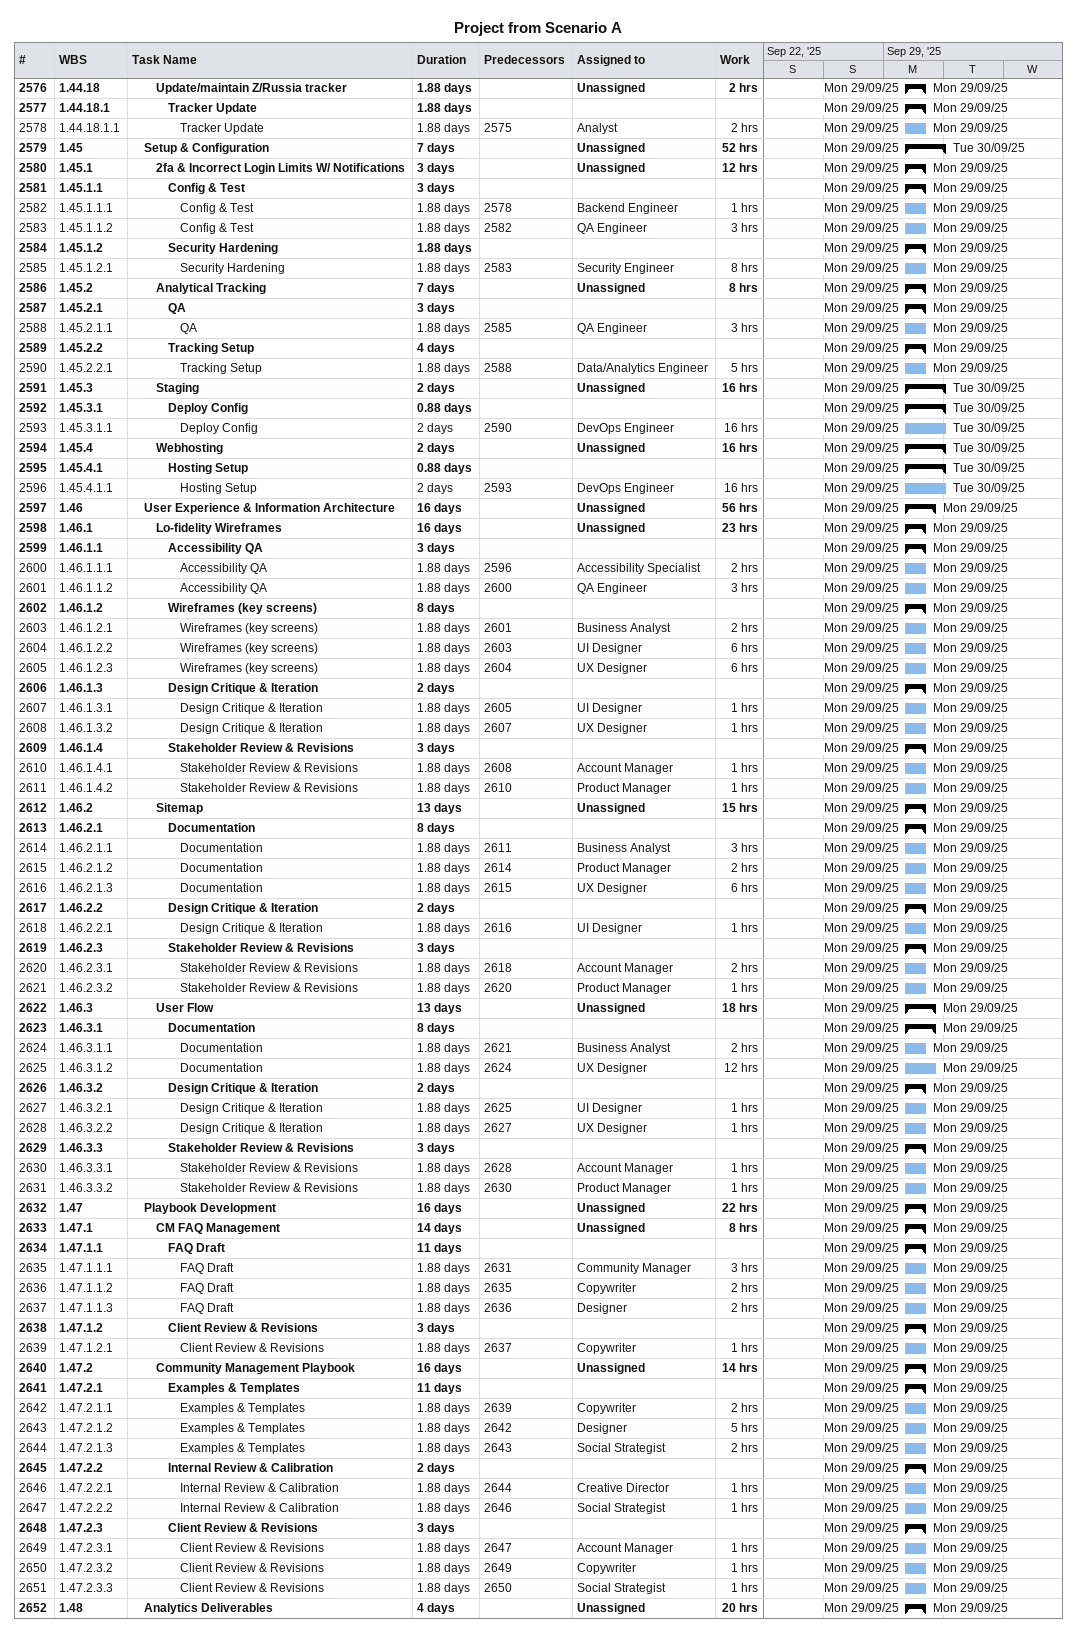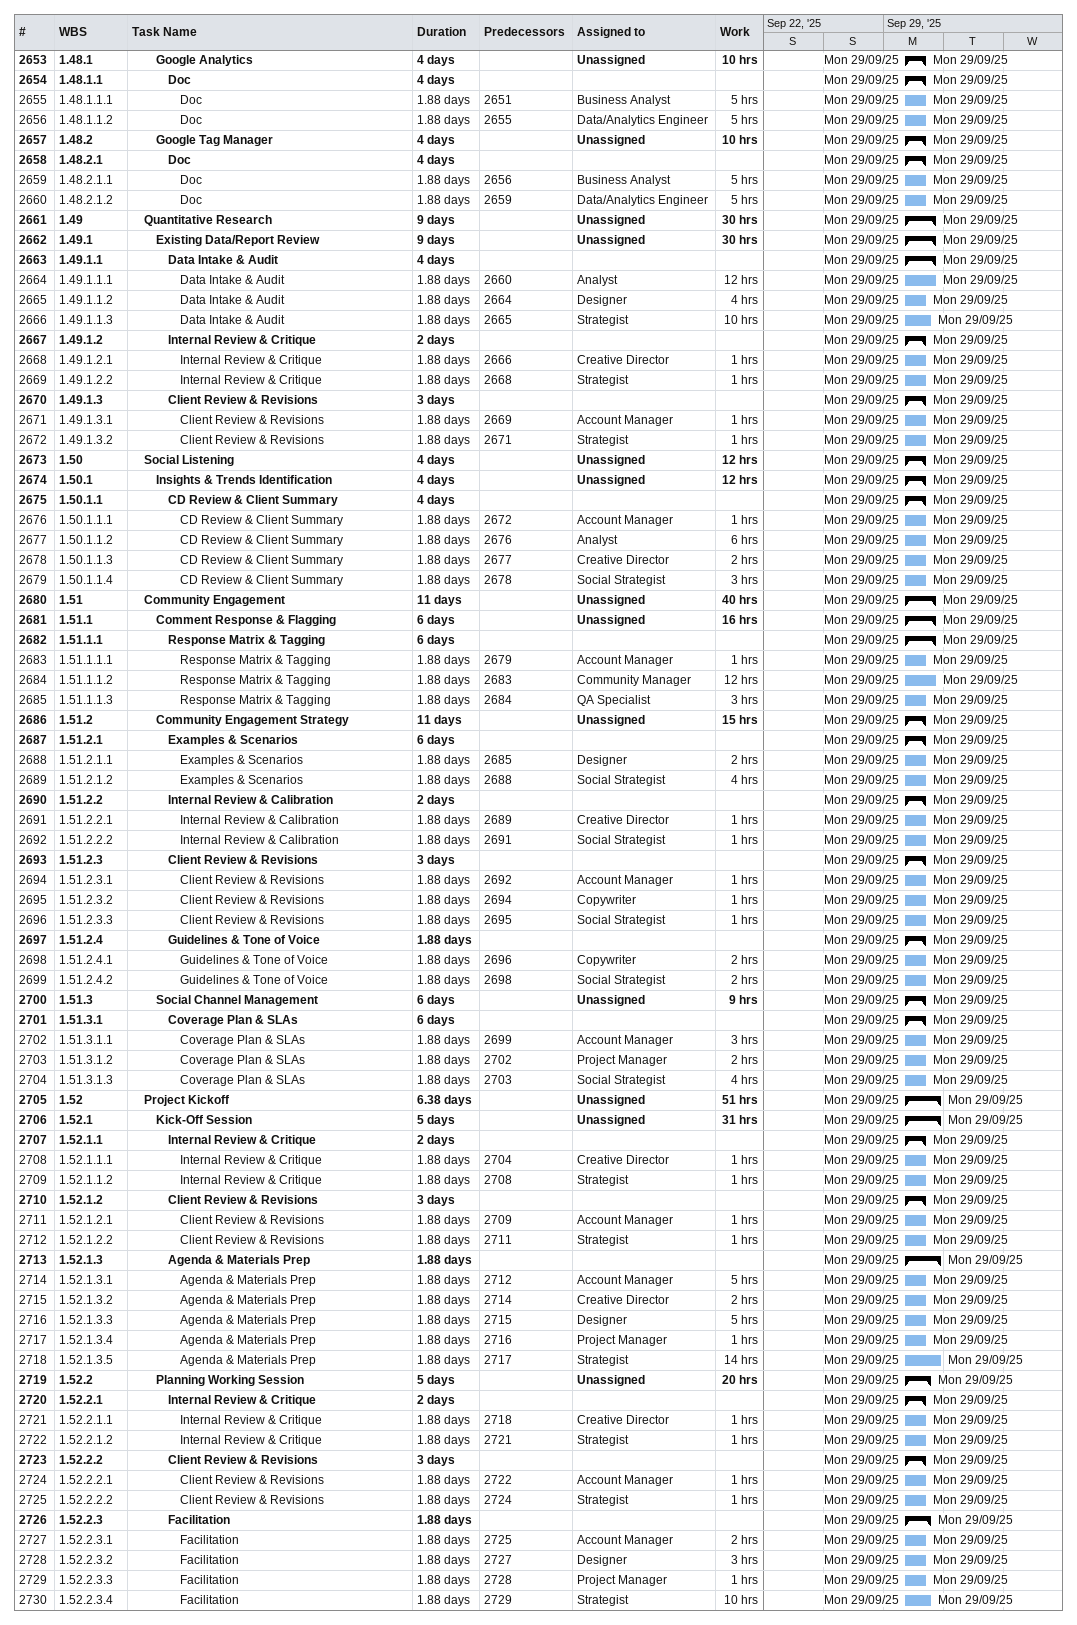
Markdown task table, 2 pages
Project from Scenario A

| ID | WBS | Task | Duration | Start | Finish | Predecessors | Resources | Work (h) |
|---|---|---|---|---|---|---|---|---|
| 2576 | 1.44.18 | **Update/maintain Z/Russia tracker** | 1.88d | 2025-09-29 | 2025-09-29 |  | Unassigned | 2 |
| 2577 | 1.44.18.1 | **Tracker Update** | 1.88d | 2025-09-29 | 2025-09-29 |  |  |  |
| 2578 | 1.44.18.1.1 | Tracker Update | 1.88d | 2025-09-29 | 2025-09-29 | 2575 | Analyst | 2 |
| 2579 | 1.45 | **Setup & Configuration** | 7d | 2025-09-29 | 2025-09-30 |  | Unassigned | 52 |
| 2580 | 1.45.1 | **2fa & Incorrect Login Limits W/ Notifications** | 3d | 2025-09-29 | 2025-09-29 |  | Unassigned | 12 |
| 2581 | 1.45.1.1 | **Config & Test** | 3d | 2025-09-29 | 2025-09-29 |  |  |  |
| 2582 | 1.45.1.1.1 | Config & Test | 1.88d | 2025-09-29 | 2025-09-29 | 2578 | Backend Engineer | 1 |
| 2583 | 1.45.1.1.2 | Config & Test | 1.88d | 2025-09-29 | 2025-09-29 | 2582 | QA Engineer | 3 |
| 2584 | 1.45.1.2 | **Security Hardening** | 1.88d | 2025-09-29 | 2025-09-29 |  |  |  |
| 2585 | 1.45.1.2.1 | Security Hardening | 1.88d | 2025-09-29 | 2025-09-29 | 2583 | Security Engineer | 8 |
| 2586 | 1.45.2 | **Analytical Tracking** | 7d | 2025-09-29 | 2025-09-29 |  | Unassigned | 8 |
| 2587 | 1.45.2.1 | **QA** | 3d | 2025-09-29 | 2025-09-29 |  |  |  |
| 2588 | 1.45.2.1.1 | QA | 1.88d | 2025-09-29 | 2025-09-29 | 2585 | QA Engineer | 3 |
| 2589 | 1.45.2.2 | **Tracking Setup** | 4d | 2025-09-29 | 2025-09-29 |  |  |  |
| 2590 | 1.45.2.2.1 | Tracking Setup | 1.88d | 2025-09-29 | 2025-09-29 | 2588 | Data/Analytics Engineer | 5 |
| 2591 | 1.45.3 | **Staging** | 2d | 2025-09-29 | 2025-09-30 |  | Unassigned | 16 |
| 2592 | 1.45.3.1 | **Deploy Config** | 0.88d | 2025-09-29 | 2025-09-30 |  |  |  |
| 2593 | 1.45.3.1.1 | Deploy Config | 2d | 2025-09-29 | 2025-09-30 | 2590 | DevOps Engineer | 16 |
| 2594 | 1.45.4 | **Webhosting** | 2d | 2025-09-29 | 2025-09-30 |  | Unassigned | 16 |
| 2595 | 1.45.4.1 | **Hosting Setup** | 0.88d | 2025-09-29 | 2025-09-30 |  |  |  |
| 2596 | 1.45.4.1.1 | Hosting Setup | 2d | 2025-09-29 | 2025-09-30 | 2593 | DevOps Engineer | 16 |
| 2597 | 1.46 | **User Experience & Information Architecture** | 16d | 2025-09-29 | 2025-09-29 |  | Unassigned | 56 |
| 2598 | 1.46.1 | **Lo-fidelity Wireframes** | 16d | 2025-09-29 | 2025-09-29 |  | Unassigned | 23 |
| 2599 | 1.46.1.1 | **Accessibility QA** | 3d | 2025-09-29 | 2025-09-29 |  |  |  |
| 2600 | 1.46.1.1.1 | Accessibility QA | 1.88d | 2025-09-29 | 2025-09-29 | 2596 | Accessibility Specialist | 2 |
| 2601 | 1.46.1.1.2 | Accessibility QA | 1.88d | 2025-09-29 | 2025-09-29 | 2600 | QA Engineer | 3 |
| 2602 | 1.46.1.2 | **Wireframes (key screens)** | 8d | 2025-09-29 | 2025-09-29 |  |  |  |
| 2603 | 1.46.1.2.1 | Wireframes (key screens) | 1.88d | 2025-09-29 | 2025-09-29 | 2601 | Business Analyst | 2 |
| 2604 | 1.46.1.2.2 | Wireframes (key screens) | 1.88d | 2025-09-29 | 2025-09-29 | 2603 | UI Designer | 6 |
| 2605 | 1.46.1.2.3 | Wireframes (key screens) | 1.88d | 2025-09-29 | 2025-09-29 | 2604 | UX Designer | 6 |
| 2606 | 1.46.1.3 | **Design Critique & Iteration** | 2d | 2025-09-29 | 2025-09-29 |  |  |  |
| 2607 | 1.46.1.3.1 | Design Critique & Iteration | 1.88d | 2025-09-29 | 2025-09-29 | 2605 | UI Designer | 1 |
| 2608 | 1.46.1.3.2 | Design Critique & Iteration | 1.88d | 2025-09-29 | 2025-09-29 | 2607 | UX Designer | 1 |
| 2609 | 1.46.1.4 | **Stakeholder Review & Revisions** | 3d | 2025-09-29 | 2025-09-29 |  |  |  |
| 2610 | 1.46.1.4.1 | Stakeholder Review & Revisions | 1.88d | 2025-09-29 | 2025-09-29 | 2608 | Account Manager | 1 |
| 2611 | 1.46.1.4.2 | Stakeholder Review & Revisions | 1.88d | 2025-09-29 | 2025-09-29 | 2610 | Product Manager | 1 |
| 2612 | 1.46.2 | **Sitemap** | 13d | 2025-09-29 | 2025-09-29 |  | Unassigned | 15 |
| 2613 | 1.46.2.1 | **Documentation** | 8d | 2025-09-29 | 2025-09-29 |  |  |  |
| 2614 | 1.46.2.1.1 | Documentation | 1.88d | 2025-09-29 | 2025-09-29 | 2611 | Business Analyst | 3 |
| 2615 | 1.46.2.1.2 | Documentation | 1.88d | 2025-09-29 | 2025-09-29 | 2614 | Product Manager | 2 |
| 2616 | 1.46.2.1.3 | Documentation | 1.88d | 2025-09-29 | 2025-09-29 | 2615 | UX Designer | 6 |
| 2617 | 1.46.2.2 | **Design Critique & Iteration** | 2d | 2025-09-29 | 2025-09-29 |  |  |  |
| 2618 | 1.46.2.2.1 | Design Critique & Iteration | 1.88d | 2025-09-29 | 2025-09-29 | 2616 | UI Designer | 1 |
| 2619 | 1.46.2.3 | **Stakeholder Review & Revisions** | 3d | 2025-09-29 | 2025-09-29 |  |  |  |
| 2620 | 1.46.2.3.1 | Stakeholder Review & Revisions | 1.88d | 2025-09-29 | 2025-09-29 | 2618 | Account Manager | 2 |
| 2621 | 1.46.2.3.2 | Stakeholder Review & Revisions | 1.88d | 2025-09-29 | 2025-09-29 | 2620 | Product Manager | 1 |
| 2622 | 1.46.3 | **User Flow** | 13d | 2025-09-29 | 2025-09-29 |  | Unassigned | 18 |
| 2623 | 1.46.3.1 | **Documentation** | 8d | 2025-09-29 | 2025-09-29 |  |  |  |
| 2624 | 1.46.3.1.1 | Documentation | 1.88d | 2025-09-29 | 2025-09-29 | 2621 | Business Analyst | 2 |
| 2625 | 1.46.3.1.2 | Documentation | 1.88d | 2025-09-29 | 2025-09-29 | 2624 | UX Designer | 12 |
| 2626 | 1.46.3.2 | **Design Critique & Iteration** | 2d | 2025-09-29 | 2025-09-29 |  |  |  |
| 2627 | 1.46.3.2.1 | Design Critique & Iteration | 1.88d | 2025-09-29 | 2025-09-29 | 2625 | UI Designer | 1 |
| 2628 | 1.46.3.2.2 | Design Critique & Iteration | 1.88d | 2025-09-29 | 2025-09-29 | 2627 | UX Designer | 1 |
| 2629 | 1.46.3.3 | **Stakeholder Review & Revisions** | 3d | 2025-09-29 | 2025-09-29 |  |  |  |
| 2630 | 1.46.3.3.1 | Stakeholder Review & Revisions | 1.88d | 2025-09-29 | 2025-09-29 | 2628 | Account Manager | 1 |
| 2631 | 1.46.3.3.2 | Stakeholder Review & Revisions | 1.88d | 2025-09-29 | 2025-09-29 | 2630 | Product Manager | 1 |
| 2632 | 1.47 | **Playbook Development** | 16d | 2025-09-29 | 2025-09-29 |  | Unassigned | 22 |
| 2633 | 1.47.1 | **CM FAQ Management** | 14d | 2025-09-29 | 2025-09-29 |  | Unassigned | 8 |
| 2634 | 1.47.1.1 | **FAQ Draft** | 11d | 2025-09-29 | 2025-09-29 |  |  |  |
| 2635 | 1.47.1.1.1 | FAQ Draft | 1.88d | 2025-09-29 | 2025-09-29 | 2631 | Community Manager | 3 |
| 2636 | 1.47.1.1.2 | FAQ Draft | 1.88d | 2025-09-29 | 2025-09-29 | 2635 | Copywriter | 2 |
| 2637 | 1.47.1.1.3 | FAQ Draft | 1.88d | 2025-09-29 | 2025-09-29 | 2636 | Designer | 2 |
| 2638 | 1.47.1.2 | **Client Review & Revisions** | 3d | 2025-09-29 | 2025-09-29 |  |  |  |
| 2639 | 1.47.1.2.1 | Client Review & Revisions | 1.88d | 2025-09-29 | 2025-09-29 | 2637 | Copywriter | 1 |
| 2640 | 1.47.2 | **Community Management Playbook** | 16d | 2025-09-29 | 2025-09-29 |  | Unassigned | 14 |
| 2641 | 1.47.2.1 | **Examples & Templates** | 11d | 2025-09-29 | 2025-09-29 |  |  |  |
| 2642 | 1.47.2.1.1 | Examples & Templates | 1.88d | 2025-09-29 | 2025-09-29 | 2639 | Copywriter | 2 |
| 2643 | 1.47.2.1.2 | Examples & Templates | 1.88d | 2025-09-29 | 2025-09-29 | 2642 | Designer | 5 |
| 2644 | 1.47.2.1.3 | Examples & Templates | 1.88d | 2025-09-29 | 2025-09-29 | 2643 | Social Strategist | 2 |
| 2645 | 1.47.2.2 | **Internal Review & Calibration** | 2d | 2025-09-29 | 2025-09-29 |  |  |  |
| 2646 | 1.47.2.2.1 | Internal Review & Calibration | 1.88d | 2025-09-29 | 2025-09-29 | 2644 | Creative Director | 1 |
| 2647 | 1.47.2.2.2 | Internal Review & Calibration | 1.88d | 2025-09-29 | 2025-09-29 | 2646 | Social Strategist | 1 |
| 2648 | 1.47.2.3 | **Client Review & Revisions** | 3d | 2025-09-29 | 2025-09-29 |  |  |  |
| 2649 | 1.47.2.3.1 | Client Review & Revisions | 1.88d | 2025-09-29 | 2025-09-29 | 2647 | Account Manager | 1 |
| 2650 | 1.47.2.3.2 | Client Review & Revisions | 1.88d | 2025-09-29 | 2025-09-29 | 2649 | Copywriter | 1 |
| 2651 | 1.47.2.3.3 | Client Review & Revisions | 1.88d | 2025-09-29 | 2025-09-29 | 2650 | Social Strategist | 1 |
| 2652 | 1.48 | **Analytics Deliverables** | 4d | 2025-09-29 | 2025-09-29 |  | Unassigned | 20 |
| 2653 | 1.48.1 | **Google Analytics** | 4d | 2025-09-29 | 2025-09-29 |  | Unassigned | 10 |
| 2654 | 1.48.1.1 | **Doc** | 4d | 2025-09-29 | 2025-09-29 |  |  |  |
| 2655 | 1.48.1.1.1 | Doc | 1.88d | 2025-09-29 | 2025-09-29 | 2651 | Business Analyst | 5 |
| 2656 | 1.48.1.1.2 | Doc | 1.88d | 2025-09-29 | 2025-09-29 | 2655 | Data/Analytics Engineer | 5 |
| 2657 | 1.48.2 | **Google Tag Manager** | 4d | 2025-09-29 | 2025-09-29 |  | Unassigned | 10 |
| 2658 | 1.48.2.1 | **Doc** | 4d | 2025-09-29 | 2025-09-29 |  |  |  |
| 2659 | 1.48.2.1.1 | Doc | 1.88d | 2025-09-29 | 2025-09-29 | 2656 | Business Analyst | 5 |
| 2660 | 1.48.2.1.2 | Doc | 1.88d | 2025-09-29 | 2025-09-29 | 2659 | Data/Analytics Engineer | 5 |
| 2661 | 1.49 | **Quantitative Research** | 9d | 2025-09-29 | 2025-09-29 |  | Unassigned | 30 |
| 2662 | 1.49.1 | **Existing Data/Report Review** | 9d | 2025-09-29 | 2025-09-29 |  | Unassigned | 30 |
| 2663 | 1.49.1.1 | **Data Intake & Audit** | 4d | 2025-09-29 | 2025-09-29 |  |  |  |
| 2664 | 1.49.1.1.1 | Data Intake & Audit | 1.88d | 2025-09-29 | 2025-09-29 | 2660 | Analyst | 12 |
| 2665 | 1.49.1.1.2 | Data Intake & Audit | 1.88d | 2025-09-29 | 2025-09-29 | 2664 | Designer | 4 |
| 2666 | 1.49.1.1.3 | Data Intake & Audit | 1.88d | 2025-09-29 | 2025-09-29 | 2665 | Strategist | 10 |
| 2667 | 1.49.1.2 | **Internal Review & Critique** | 2d | 2025-09-29 | 2025-09-29 |  |  |  |
| 2668 | 1.49.1.2.1 | Internal Review & Critique | 1.88d | 2025-09-29 | 2025-09-29 | 2666 | Creative Director | 1 |
| 2669 | 1.49.1.2.2 | Internal Review & Critique | 1.88d | 2025-09-29 | 2025-09-29 | 2668 | Strategist | 1 |
| 2670 | 1.49.1.3 | **Client Review & Revisions** | 3d | 2025-09-29 | 2025-09-29 |  |  |  |
| 2671 | 1.49.1.3.1 | Client Review & Revisions | 1.88d | 2025-09-29 | 2025-09-29 | 2669 | Account Manager | 1 |
| 2672 | 1.49.1.3.2 | Client Review & Revisions | 1.88d | 2025-09-29 | 2025-09-29 | 2671 | Strategist | 1 |
| 2673 | 1.50 | **Social Listening** | 4d | 2025-09-29 | 2025-09-29 |  | Unassigned | 12 |
| 2674 | 1.50.1 | **Insights & Trends Identification** | 4d | 2025-09-29 | 2025-09-29 |  | Unassigned | 12 |
| 2675 | 1.50.1.1 | **CD Review & Client Summary** | 4d | 2025-09-29 | 2025-09-29 |  |  |  |
| 2676 | 1.50.1.1.1 | CD Review & Client Summary | 1.88d | 2025-09-29 | 2025-09-29 | 2672 | Account Manager | 1 |
| 2677 | 1.50.1.1.2 | CD Review & Client Summary | 1.88d | 2025-09-29 | 2025-09-29 | 2676 | Analyst | 6 |
| 2678 | 1.50.1.1.3 | CD Review & Client Summary | 1.88d | 2025-09-29 | 2025-09-29 | 2677 | Creative Director | 2 |
| 2679 | 1.50.1.1.4 | CD Review & Client Summary | 1.88d | 2025-09-29 | 2025-09-29 | 2678 | Social Strategist | 3 |
| 2680 | 1.51 | **Community Engagement** | 11d | 2025-09-29 | 2025-09-29 |  | Unassigned | 40 |
| 2681 | 1.51.1 | **Comment Response & Flagging** | 6d | 2025-09-29 | 2025-09-29 |  | Unassigned | 16 |
| 2682 | 1.51.1.1 | **Response Matrix & Tagging** | 6d | 2025-09-29 | 2025-09-29 |  |  |  |
| 2683 | 1.51.1.1.1 | Response Matrix & Tagging | 1.88d | 2025-09-29 | 2025-09-29 | 2679 | Account Manager | 1 |
| 2684 | 1.51.1.1.2 | Response Matrix & Tagging | 1.88d | 2025-09-29 | 2025-09-29 | 2683 | Community Manager | 12 |
| 2685 | 1.51.1.1.3 | Response Matrix & Tagging | 1.88d | 2025-09-29 | 2025-09-29 | 2684 | QA Specialist | 3 |
| 2686 | 1.51.2 | **Community Engagement Strategy** | 11d | 2025-09-29 | 2025-09-29 |  | Unassigned | 15 |
| 2687 | 1.51.2.1 | **Examples & Scenarios** | 6d | 2025-09-29 | 2025-09-29 |  |  |  |
| 2688 | 1.51.2.1.1 | Examples & Scenarios | 1.88d | 2025-09-29 | 2025-09-29 | 2685 | Designer | 2 |
| 2689 | 1.51.2.1.2 | Examples & Scenarios | 1.88d | 2025-09-29 | 2025-09-29 | 2688 | Social Strategist | 4 |
| 2690 | 1.51.2.2 | **Internal Review & Calibration** | 2d | 2025-09-29 | 2025-09-29 |  |  |  |
| 2691 | 1.51.2.2.1 | Internal Review & Calibration | 1.88d | 2025-09-29 | 2025-09-29 | 2689 | Creative Director | 1 |
| 2692 | 1.51.2.2.2 | Internal Review & Calibration | 1.88d | 2025-09-29 | 2025-09-29 | 2691 | Social Strategist | 1 |
| 2693 | 1.51.2.3 | **Client Review & Revisions** | 3d | 2025-09-29 | 2025-09-29 |  |  |  |
| 2694 | 1.51.2.3.1 | Client Review & Revisions | 1.88d | 2025-09-29 | 2025-09-29 | 2692 | Account Manager | 1 |
| 2695 | 1.51.2.3.2 | Client Review & Revisions | 1.88d | 2025-09-29 | 2025-09-29 | 2694 | Copywriter | 1 |
| 2696 | 1.51.2.3.3 | Client Review & Revisions | 1.88d | 2025-09-29 | 2025-09-29 | 2695 | Social Strategist | 1 |
| 2697 | 1.51.2.4 | **Guidelines & Tone of Voice** | 1.88d | 2025-09-29 | 2025-09-29 |  |  |  |
| 2698 | 1.51.2.4.1 | Guidelines & Tone of Voice | 1.88d | 2025-09-29 | 2025-09-29 | 2696 | Copywriter | 2 |
| 2699 | 1.51.2.4.2 | Guidelines & Tone of Voice | 1.88d | 2025-09-29 | 2025-09-29 | 2698 | Social Strategist | 2 |
| 2700 | 1.51.3 | **Social Channel Management** | 6d | 2025-09-29 | 2025-09-29 |  | Unassigned | 9 |
| 2701 | 1.51.3.1 | **Coverage Plan & SLAs** | 6d | 2025-09-29 | 2025-09-29 |  |  |  |
| 2702 | 1.51.3.1.1 | Coverage Plan & SLAs | 1.88d | 2025-09-29 | 2025-09-29 | 2699 | Account Manager | 3 |
| 2703 | 1.51.3.1.2 | Coverage Plan & SLAs | 1.88d | 2025-09-29 | 2025-09-29 | 2702 | Project Manager | 2 |
| 2704 | 1.51.3.1.3 | Coverage Plan & SLAs | 1.88d | 2025-09-29 | 2025-09-29 | 2703 | Social Strategist | 4 |
| 2705 | 1.52 | **Project Kickoff** | 6.38d | 2025-09-29 | 2025-09-29 |  | Unassigned | 51 |
| 2706 | 1.52.1 | **Kick-Off Session** | 5d | 2025-09-29 | 2025-09-29 |  | Unassigned | 31 |
| 2707 | 1.52.1.1 | **Internal Review & Critique** | 2d | 2025-09-29 | 2025-09-29 |  |  |  |
| 2708 | 1.52.1.1.1 | Internal Review & Critique | 1.88d | 2025-09-29 | 2025-09-29 | 2704 | Creative Director | 1 |
| 2709 | 1.52.1.1.2 | Internal Review & Critique | 1.88d | 2025-09-29 | 2025-09-29 | 2708 | Strategist | 1 |
| 2710 | 1.52.1.2 | **Client Review & Revisions** | 3d | 2025-09-29 | 2025-09-29 |  |  |  |
| 2711 | 1.52.1.2.1 | Client Review & Revisions | 1.88d | 2025-09-29 | 2025-09-29 | 2709 | Account Manager | 1 |
| 2712 | 1.52.1.2.2 | Client Review & Revisions | 1.88d | 2025-09-29 | 2025-09-29 | 2711 | Strategist | 1 |
| 2713 | 1.52.1.3 | **Agenda & Materials Prep** | 1.88d | 2025-09-29 | 2025-09-29 |  |  |  |
| 2714 | 1.52.1.3.1 | Agenda & Materials Prep | 1.88d | 2025-09-29 | 2025-09-29 | 2712 | Account Manager | 5 |
| 2715 | 1.52.1.3.2 | Agenda & Materials Prep | 1.88d | 2025-09-29 | 2025-09-29 | 2714 | Creative Director | 2 |
| 2716 | 1.52.1.3.3 | Agenda & Materials Prep | 1.88d | 2025-09-29 | 2025-09-29 | 2715 | Designer | 5 |
| 2717 | 1.52.1.3.4 | Agenda & Materials Prep | 1.88d | 2025-09-29 | 2025-09-29 | 2716 | Project Manager | 1 |
| 2718 | 1.52.1.3.5 | Agenda & Materials Prep | 1.88d | 2025-09-29 | 2025-09-29 | 2717 | Strategist | 14 |
| 2719 | 1.52.2 | **Planning Working Session** | 5d | 2025-09-29 | 2025-09-29 |  | Unassigned | 20 |
| 2720 | 1.52.2.1 | **Internal Review & Critique** | 2d | 2025-09-29 | 2025-09-29 |  |  |  |
| 2721 | 1.52.2.1.1 | Internal Review & Critique | 1.88d | 2025-09-29 | 2025-09-29 | 2718 | Creative Director | 1 |
| 2722 | 1.52.2.1.2 | Internal Review & Critique | 1.88d | 2025-09-29 | 2025-09-29 | 2721 | Strategist | 1 |
| 2723 | 1.52.2.2 | **Client Review & Revisions** | 3d | 2025-09-29 | 2025-09-29 |  |  |  |
| 2724 | 1.52.2.2.1 | Client Review & Revisions | 1.88d | 2025-09-29 | 2025-09-29 | 2722 | Account Manager | 1 |
| 2725 | 1.52.2.2.2 | Client Review & Revisions | 1.88d | 2025-09-29 | 2025-09-29 | 2724 | Strategist | 1 |
| 2726 | 1.52.2.3 | **Facilitation** | 1.88d | 2025-09-29 | 2025-09-29 |  |  |  |
| 2727 | 1.52.2.3.1 | Facilitation | 1.88d | 2025-09-29 | 2025-09-29 | 2725 | Account Manager | 2 |
| 2728 | 1.52.2.3.2 | Facilitation | 1.88d | 2025-09-29 | 2025-09-29 | 2727 | Designer | 3 |
| 2729 | 1.52.2.3.3 | Facilitation | 1.88d | 2025-09-29 | 2025-09-29 | 2728 | Project Manager | 1 |
| 2730 | 1.52.2.3.4 | Facilitation | 1.88d | 2025-09-29 | 2025-09-29 | 2729 | Strategist | 10 |
